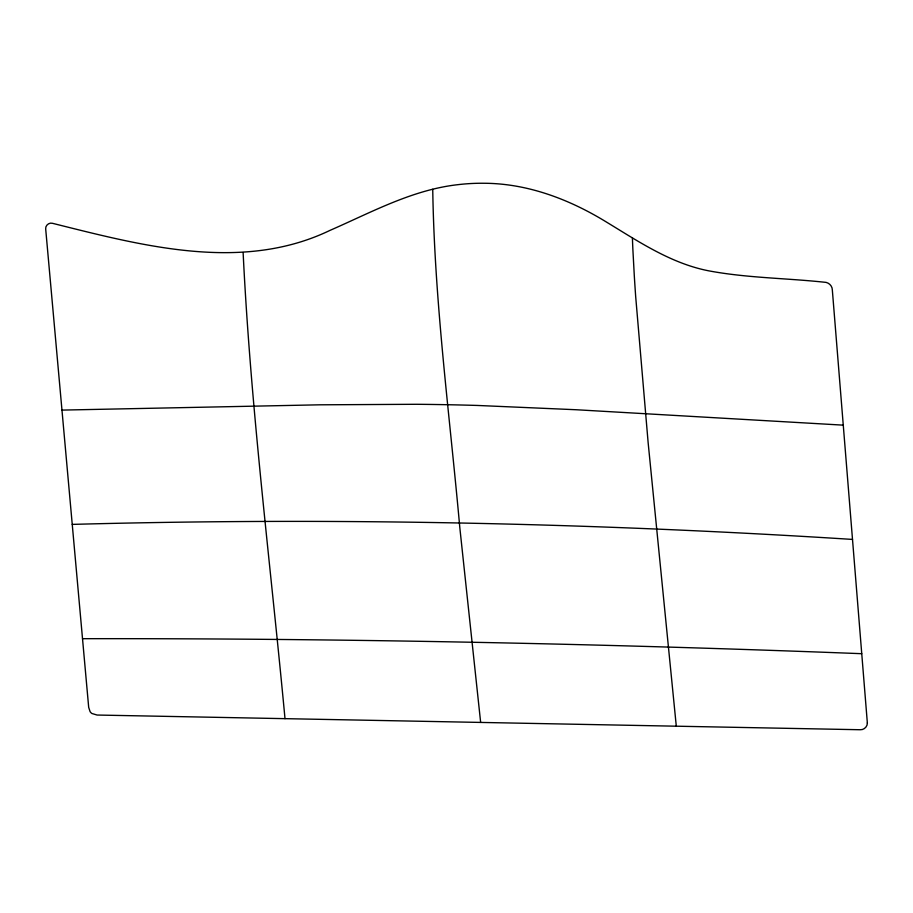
<?xml version="1.0" encoding="UTF-8"?>
<svg xmlns="http://www.w3.org/2000/svg" width="913" height="913" viewBox="0 0 913 913"><rect width="100%" height="100%" fill="white"/><g stroke="black" fill="none" stroke-linecap="round" stroke-linejoin="round"><path stroke-width="1.37" d="M432.739 189.253C434.474 302.454 449.71 414.97 459.81 527.577L480.649 722.423M61.97 410.097L319.744 404.813L416.648 404.288A862.545 251.395 3.7 0 1 477.179 405.44L576.24 409.743L843.27 425.15M72.241 524.393C332.446 517.306 592.742 522.909 852.514 539.423M82.512 638.689C342.341 638.301 602.124 643.608 861.758 653.697M285.004 718.657C270.453 563.367 250.698 408.385 243.12 252.524M676.293 726.189L648.139 442.668L635.676 296.531A376.441 37.878 83 0 1 634.307 275.92L632.857 249.158A215.594 21.695 83 0 1 632.412 237.871M867.35 722.959C867.51 726.691 863.881 730.069 860.172 729.738L97.098 715.039L91.893 713.487A8.925 8.434 -24.1 0 1 90.09 711.661L88.687 707.347L45.684 228.935C45.205 225.477 49.131 222.258 52.44 223.297C141.914 245.62 241.888 272.736 329.958 230.396C371.34 212.364 412.06 189.858 457.641 184.7A194.092 183.524 -24.1 0 1 483.787 183.262C527.463 183.353 569.461 199.354 606.289 221.962C638.541 241.523 670.758 263.355 708.431 270.773C746.526 277.963 785.511 278.088 823.994 282.174C828.308 282.003 832.382 285.621 832.336 290.014L867.35 722.959"/></g></svg>
